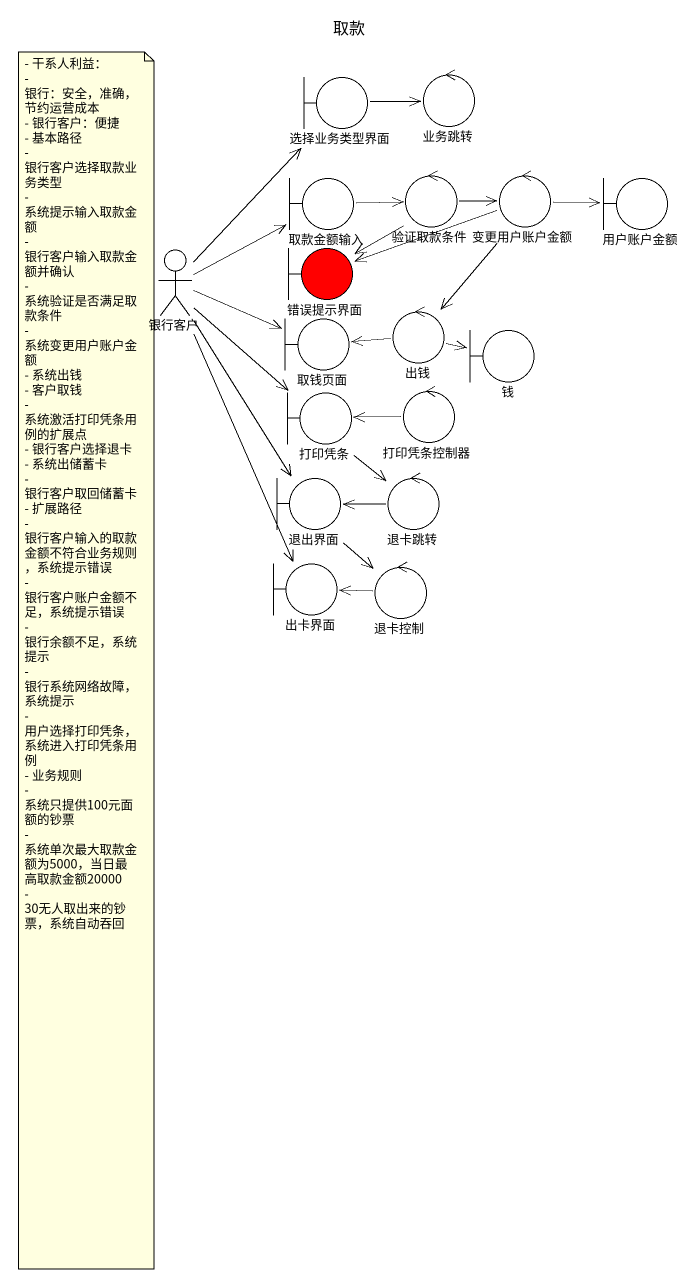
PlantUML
@startuml
title 取款
boundary 选择业务类型界面
control 业务跳转
boundary 取款金额输入
control 验证取款条件
control 变更用户账户金额
boundary 用户账户金额
actor 银行客户
boundary 错误提示界面 #FF0000
boundary 取钱页面
control 出钱
boundary 钱
boundary 打印凭条
control 打印凭条控制器
boundary 退出界面
control 退卡跳转
boundary 出卡界面
control 退卡控制
选择业务类型界面 -right-> 业务跳转
取款金额输入 -right-> 验证取款条件
验证取款条件 -right-> 变更用户账户金额
验证取款条件 --> 错误提示界面
变更用户账户金额 -right-> 用户账户金额
变更用户账户金额 -left-> 错误提示界面
变更用户账户金额 --> 出钱
银行客户 -up-> 选择业务类型界面
银行客户 -right-> 取款金额输入
银行客户 -right-> 取钱页面
银行客户 --> 打印凭条
银行客户 --> 退出界面
银行客户 --> 退出界面
银行客户 --> 出卡界面
出钱 -left-> 取钱页面
出钱 -right-> 钱
打印凭条 --> 退卡跳转
打印凭条控制器 -left-> 打印凭条
退出界面 --> 退卡控制
退卡跳转 -left-> 退出界面
退卡控制 -left-> 出卡界面
note as N1
  - 干系人利益：
  - 银行：安全，准确，节约运营成本
  - 银行客户：便捷
  - 基本路径
  - 银行客户选择取款业务类型
  - 系统提示输入取款金额
  - 银行客户输入取款金额并确认
  - 系统验证是否满足取款条件
  - 系统变更用户账户金额
  - 系统出钱
  - 客户取钱
  - 系统激活打印凭条用例的扩展点
  - 银行客户选择退卡
  - 系统出储蓄卡
  - 银行客户取回储蓄卡
  - 扩展路径
  - 银行客户输入的取款金额不符合业务规则，系统提示错误
  - 银行客户账户金额不足，系统提示错误
  - 银行余额不足，系统提示
  - 银行系统网络故障，系统提示
  - 用户选择打印凭条，系统进入打印凭条用例
  - 业务规则
  - 系统只提供100元面额的钞票
  - 系统单次最大取款金额为5000，当日最高取款金额20000
  - 30无人取出来的钞票，系统自动吞回
end note
@enduml
